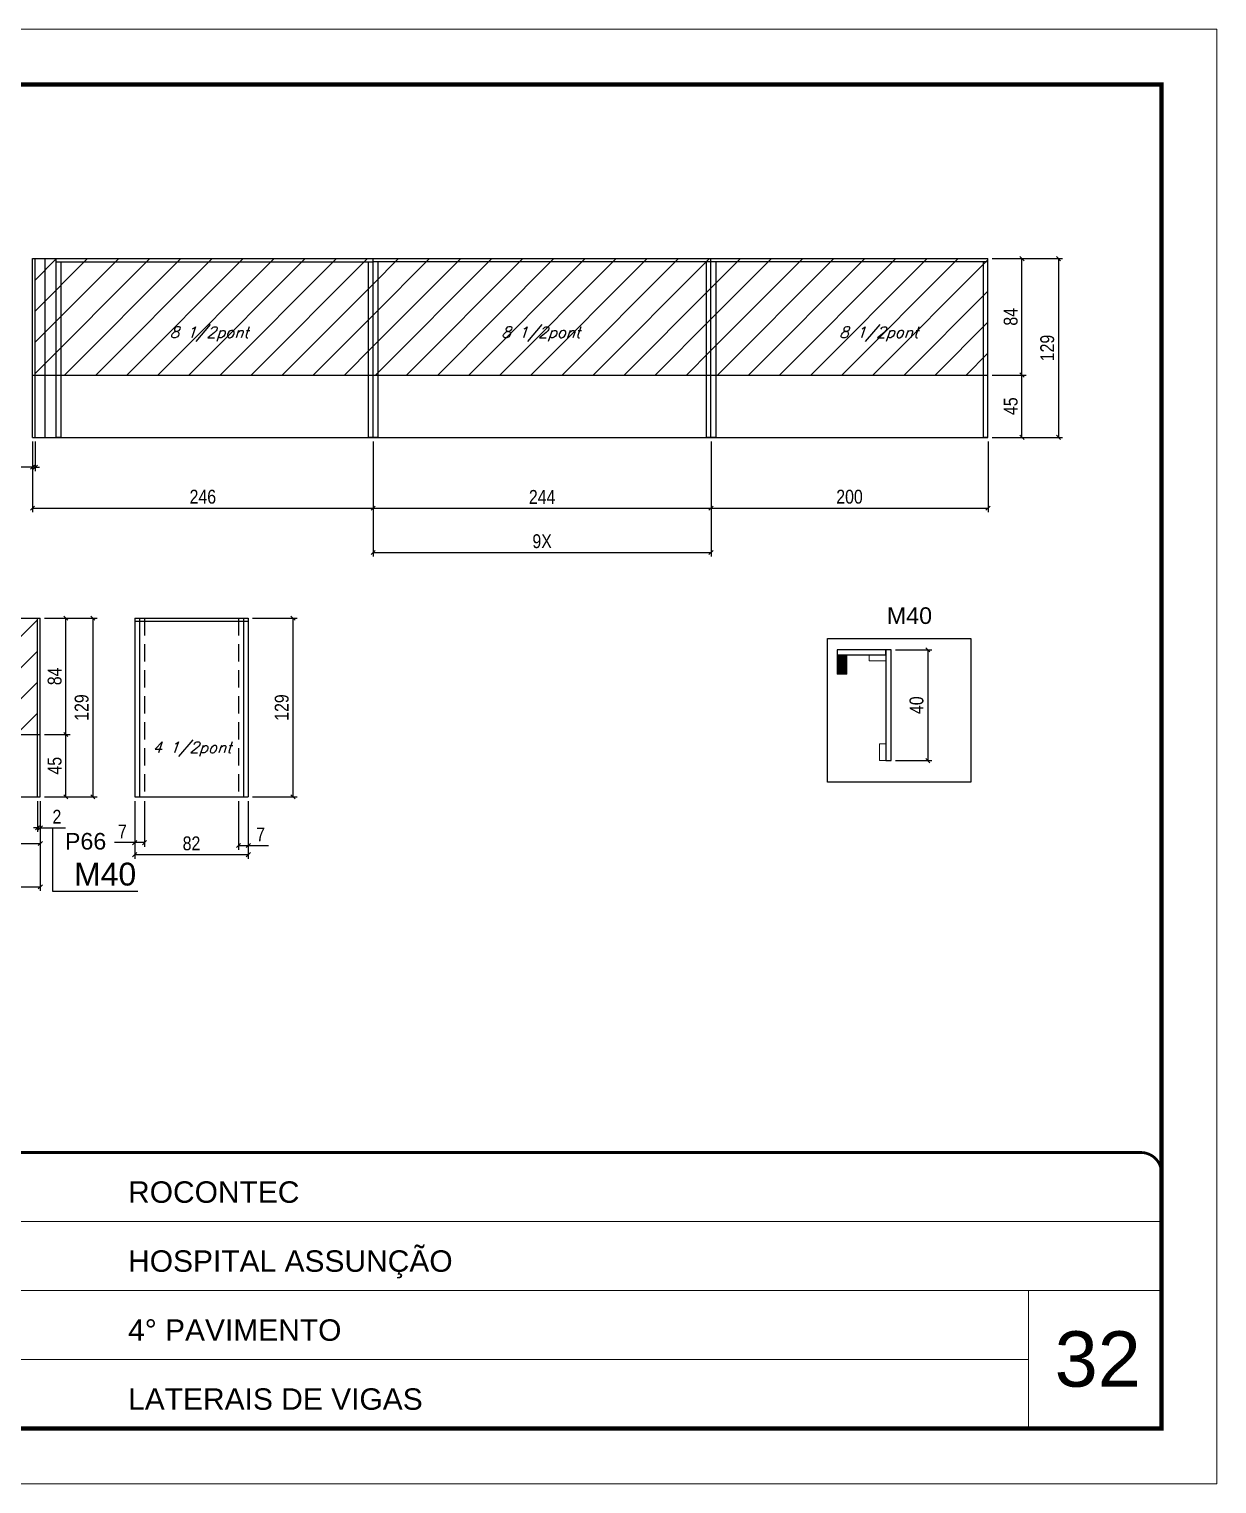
# Model space of a CAD drawing. Extents: x -20960 to -5926, y -2106 to 21915.
# Drawn here: x -6784 to -5926, y 12825 to 13875 of the extents above; entities that cross this region are included whole.
import ezdxf

# ---------------------------------------------------------------- set-up
doc = ezdxf.new("R2010")
doc.units = 0
for name, pattern in [('CONTINUO', [0]), ('DASHED', [0.75, 0.5, -0.25]), ('HIDDEN', [0.375, 0.25, -0.125])]:
    doc.linetypes.add(name, pattern=pattern)
for name, color, linetype in [('5', 5, 'Continuous'), ('COTA', 241, 'Continuous'), ('NOMENCLATURA', 7, 'Continuous'), ('Painéis', 200, 'Continuous'), ('Reaproveitamento', 251, 'Continuous'), ('SARR_2.2x7', 40, 'Continuous'), ('SARR_3.5x7', 81, 'Continuous'), ('texto', 7, 'Continuous')]:
    doc.layers.add(name, color=color, linetype=linetype)
for name, color, linetype, lineweight in [('CARIMBO', 255, 'Continuous', 9), ('Folhas', 255, 'Continuous', 9), ('Madeira', 126, 'Continuous', 18), ('Sarr 2.2x7', 40, 'Continuous', 9), ('SARRAFO DE PRESSAO', 251, 'DASHED', 9)]:
    doc.layers.add(name, color=color, linetype=linetype, lineweight=lineweight)
doc.styles.add('ARIAL', font='arial.ttf')
doc.styles.add('COTA TECNICA', font='techl___.ttf', dxfattribs={"height": 10})
doc.styles.add('Romans', font='romans.shx')
doc.styles.get("Standard").update_dxf_attribs({"font": 'arial.ttf'})
doc.dimstyles.new('PAINEL', dxfattribs={"dimtxt": 10, "dimasz": 3, "dimexe": 3, "dimexo": 3, "dimgap": 3, "dimtad": 1, "dimdec": 1, "dimzin": 12, "dimdsep": 46, "dimtxsty": 'COTA TECNICA', "dimblk1": 'OBLIQUE', "dimblk2": 'OBLIQUE', "dimsah": 1, "dimcen": 0.9, "dimclrd": 4, "dimclre": 4, "dimclrt": 240, "dimadec": 1, "dimazin": 3, "dimtfac": 1, "dimtdec": 1, "dimtmove": 0, "dimatfit": 3, "dimfxl": 1, "dimtolj": 1, "dimtzin": 12, "dimarcsym": 0})
pattern_1 = [(45, (-13.5, -4594.3), (-11.22532, 11.22532), [])]

# ---------------------------------------------------------------- blocks, each defined once
blk = doc.blocks.new('9999999999')
at = {"color": 30, "linetype": 'CONTINUO'}
for p, q in [((98564.6, 34379.6), (99584, 34379.6)), ((98564.6, 34329.8), (99488, 34329.8)), ((99584, 34329.8), (99488, 34329.8)), ((99488, 34329.8), (99488, 34230.2)), ((98564.6, 34280), (99488, 34280))]:
    blk.add_line(p, q, dxfattribs=at)
at = {"color": 30, "linetype": 'CONTINUO', "const_width": 2}
blk.add_lwpolyline([(99584, 34230.2), (99584, 34414.4, 0.414214), (99569, 34429.4), (98229, 34429.4, 0.414214), (98214, 34414.4), (98214, 34245.2, 0.414214), (98229, 34230.2), (99584, 34230.2)], format="xyb", dxfattribs=at)
at = {"layer": 'Folhas'}
blk.add_lwpolyline([(98139, 34190.2), (99624, 34190.2), (99624, 35240.2), (98139, 35240.2)], close=True, dxfattribs=at)
at = {"layer": 'Folhas', "color": 30, "const_width": 3}
blk.add_lwpolyline([(98214, 34230.2), (99584, 34230.2), (99584, 35200.2), (98214, 35200.2)], close=True, dxfattribs=at)
at = {"color": 7, "linetype": 'Continuous', "ltscale": 5, "style": 'ARIAL'}
for s, height, p in [('ROCONTEC', 15.48, (98837.7, 34393.1)), ('HOSPITAL ASSUNÇÃO', 15.483, (98837.7, 34343.3)), ('4° PAVIMENTO', 15.483, (98837.7, 34293.5)), ('LATERAIS DE VIGAS', 15.483, (98837.7, 34243.7))]:
    blk.add_text(s, height=height, dxfattribs=at).set_placement(p)
blk = doc.blocks.new('_Oblique')
at = {"color": 0, "linetype": 'ByBlock', "lineweight": -2}
blk.add_line((-0.5, -0.5), (0.5, 0.5), dxfattribs=at)
blk = doc.blocks.new('*D1092')
at = {"layer": 'COTA', "color": 4, "lineweight": -2, "ltscale": 25, "transparency": 16777216}
for p, q in [((-6781.8, 13577.7), (-6781.8, 13526.6)), ((-6535.8, 13577.7), (-6535.8, 13526.6)), ((-6781.8, 13529.6), (-6535.8, 13529.6))]:
    blk.add_line(p, q, dxfattribs=at)
at = {"layer": 'Defpoints', "color": 0, "ltscale": 25, "transparency": 16777216}
for p in [(-6781.8, 13580.7), (-6535.8, 13580.7), (-6535.8, 13529.6)]:
    blk.add_point(p, dxfattribs=at)
at = {"layer": 'COTA', "color": 4, "lineweight": -2, "ltscale": 25, "transparency": 16777216, "xscale": 3, "yscale": 3, "zscale": 3, "rotation": 180}
blk.add_blockref('_Oblique', (-6781.8, 13529.6), dxfattribs=at)
at = {"layer": 'COTA', "color": 4, "lineweight": -2, "ltscale": 25, "transparency": 16777216, "xscale": 3, "yscale": 3, "zscale": 3}
blk.add_blockref('_Oblique', (-6535.8, 13529.6), dxfattribs=at)
at = {"layer": 'COTA', "color": 240, "ltscale": 25, "transparency": 16777216, "insert": (-6658.8, 13537.8), "char_height": 10, "attachment_point": 5, "style": 'COTA TECNICA'}
blk.add_mtext('\\A1;246', dxfattribs=at)
blk = doc.blocks.new('*D1093')
at = {"layer": 'COTA', "color": 4, "lineweight": -2, "ltscale": 25, "transparency": 16777216}
for p, q in [((-6535.8, 13577.7), (-6535.8, 13526.6)), ((-6291.8, 13577.7), (-6291.8, 13526.6)), ((-6535.8, 13529.6), (-6291.8, 13529.6))]:
    blk.add_line(p, q, dxfattribs=at)
at = {"layer": 'Defpoints', "color": 0, "ltscale": 25, "transparency": 16777216}
for p in [(-6535.8, 13580.7), (-6291.8, 13580.7), (-6291.8, 13529.6)]:
    blk.add_point(p, dxfattribs=at)
at = {"layer": 'COTA', "color": 4, "lineweight": -2, "ltscale": 25, "transparency": 16777216, "xscale": 3, "yscale": 3, "zscale": 3, "rotation": 180}
blk.add_blockref('_Oblique', (-6535.8, 13529.6), dxfattribs=at)
at = {"layer": 'COTA', "color": 4, "lineweight": -2, "ltscale": 25, "transparency": 16777216, "xscale": 3, "yscale": 3, "zscale": 3}
blk.add_blockref('_Oblique', (-6291.8, 13529.6), dxfattribs=at)
at = {"layer": 'COTA', "color": 240, "ltscale": 25, "transparency": 16777216, "insert": (-6413.8, 13537.7), "char_height": 10, "attachment_point": 5, "style": 'COTA TECNICA'}
blk.add_mtext('\\A1;244', dxfattribs=at)
blk = doc.blocks.new('*D1094')
at = {"layer": 'COTA', "color": 4, "lineweight": -2, "ltscale": 25, "transparency": 16777216}
for p, q in [((-6773.2, 13450.2), (-6735.2, 13450.2)), ((-6738.2, 13450.2), (-6738.2, 13321.2)), ((-6773.2, 13321.2), (-6735.2, 13321.2))]:
    blk.add_line(p, q, dxfattribs=at)
at = {"layer": 'Defpoints', "color": 0, "ltscale": 25, "transparency": 16777216}
for p in [(-6776.2, 13450.2), (-6776.2, 13321.2), (-6738.2, 13321.2)]:
    blk.add_point(p, dxfattribs=at)
at = {"layer": 'COTA', "color": 4, "lineweight": -2, "ltscale": 25, "transparency": 16777216, "xscale": 3, "yscale": 3, "zscale": 3}
for p, rotation in [((-6738.2, 13450.2), 90), ((-6738.2, 13321.2), 270)]:
    blk.add_blockref('_Oblique', p, dxfattribs=dict(at, rotation=rotation))
at = {"layer": 'COTA', "color": 240, "ltscale": 25, "transparency": 16777216, "insert": (-6746.3, 13385.7), "char_height": 10, "attachment_point": 5, "rotation": 90, "style": 'COTA TECNICA'}
blk.add_mtext('\\A1;129', dxfattribs=at)
blk = doc.blocks.new('*D989')
at = {"layer": 'COTA', "color": 4, "lineweight": -2, "ltscale": 25, "transparency": 16777216}
for p, q in [((-6535.8, 13577.7), (-6535.8, 13494.6)), ((-6291.8, 13577.7), (-6291.8, 13494.6)), ((-6535.8, 13497.6), (-6291.8, 13497.6))]:
    blk.add_line(p, q, dxfattribs=at)
at = {"layer": 'Defpoints', "color": 0, "ltscale": 25, "transparency": 16777216}
for p in [(-6535.8, 13580.7), (-6291.8, 13580.7), (-6291.8, 13497.6)]:
    blk.add_point(p, dxfattribs=at)
at = {"layer": 'COTA', "color": 4, "lineweight": -2, "ltscale": 25, "transparency": 16777216, "xscale": 3, "yscale": 3, "zscale": 3, "rotation": 180}
blk.add_blockref('_Oblique', (-6535.8, 13497.6), dxfattribs=at)
at = {"layer": 'COTA', "color": 4, "lineweight": -2, "ltscale": 25, "transparency": 16777216, "xscale": 3, "yscale": 3, "zscale": 3}
blk.add_blockref('_Oblique', (-6291.8, 13497.6), dxfattribs=at)
at = {"layer": 'COTA', "color": 240, "ltscale": 25, "transparency": 16777216, "insert": (-6413.8, 13505.7), "char_height": 10, "attachment_point": 5, "style": 'COTA TECNICA'}
blk.add_mtext('\\A1;9X', dxfattribs=at)
blk = doc.blocks.new('*D990')
at = {"layer": 'COTA', "color": 4, "lineweight": -2, "ltscale": 25, "transparency": 16777216}
for p, q in [((-7043.7, 13318.2), (-7043.7, 13253.3)), ((-6776.2, 13318.2), (-6776.2, 13253.3)), ((-7043.7, 13256.3), (-6776.2, 13256.3))]:
    blk.add_line(p, q, dxfattribs=at)
at = {"layer": 'Defpoints', "color": 0, "ltscale": 25, "transparency": 16777216}
for p in [(-7043.7, 13321.2), (-6776.2, 13321.2), (-6776.2, 13256.3)]:
    blk.add_point(p, dxfattribs=at)
at = {"layer": 'COTA', "color": 4, "lineweight": -2, "ltscale": 25, "transparency": 16777216, "xscale": 3, "yscale": 3, "zscale": 3, "rotation": 180}
blk.add_blockref('_Oblique', (-7043.7, 13256.3), dxfattribs=at)
at = {"layer": 'COTA', "color": 4, "lineweight": -2, "ltscale": 25, "transparency": 16777216, "xscale": 3, "yscale": 3, "zscale": 3}
blk.add_blockref('_Oblique', (-6776.2, 13256.3), dxfattribs=at)
at = {"layer": 'COTA', "color": 240, "ltscale": 25, "transparency": 16777216, "insert": (-6910, 13264.4), "char_height": 10, "attachment_point": 5, "style": 'COTA TECNICA'}
blk.add_mtext('\\A1;267.5', dxfattribs=at)
blk = doc.blocks.new('*D992')
at = {"layer": 'COTA', "color": 4, "lineweight": -2, "ltscale": 25, "transparency": 16777216}
for p, q in [((-6921.7, 13318.2), (-6921.7, 13284.6)), ((-6776.2, 13318.2), (-6776.2, 13284.6)), ((-6921.7, 13287.6), (-6776.2, 13287.6))]:
    blk.add_line(p, q, dxfattribs=at)
at = {"layer": 'Defpoints', "color": 0, "ltscale": 25, "transparency": 16777216}
for p in [(-6921.7, 13321.2), (-6776.2, 13321.2), (-6776.2, 13287.6)]:
    blk.add_point(p, dxfattribs=at)
at = {"layer": 'COTA', "color": 4, "lineweight": -2, "ltscale": 25, "transparency": 16777216, "xscale": 3, "yscale": 3, "zscale": 3, "rotation": 180}
blk.add_blockref('_Oblique', (-6921.7, 13287.6), dxfattribs=at)
at = {"layer": 'COTA', "color": 4, "lineweight": -2, "ltscale": 25, "transparency": 16777216, "xscale": 3, "yscale": 3, "zscale": 3}
blk.add_blockref('_Oblique', (-6776.2, 13287.6), dxfattribs=at)
at = {"layer": 'COTA', "color": 240, "ltscale": 25, "transparency": 16777216, "insert": (-6849, 13295.7), "char_height": 10, "attachment_point": 5, "style": 'COTA TECNICA'}
blk.add_mtext('\\A1;145.5', dxfattribs=at)
blk = doc.blocks.new('*D999')
at = {"layer": 'COTA', "color": 4, "lineweight": -2, "ltscale": 25, "transparency": 16777216}
for p, q in [((-6778.2, 13318.2), (-6778.2, 13295.9)), ((-6776.2, 13318.2), (-6776.2, 13295.9)), ((-6778.2, 13298.9), (-6781.2, 13298.9)), ((-6778.2, 13298.9), (-6776.2, 13298.9)), ((-6776.2, 13298.9), (-6758.1, 13298.9))]:
    blk.add_line(p, q, dxfattribs=at)
at = {"layer": 'Defpoints', "color": 0, "ltscale": 25, "transparency": 16777216}
for p in [(-6778.2, 13321.2), (-6776.2, 13321.2), (-6776.2, 13298.9)]:
    blk.add_point(p, dxfattribs=at)
at = {"layer": 'COTA', "color": 4, "lineweight": -2, "ltscale": 25, "transparency": 16777216, "xscale": 3, "yscale": 3, "zscale": 3}
blk.add_blockref('_Oblique', (-6778.2, 13298.9), dxfattribs=at)
at = {"layer": 'COTA', "color": 4, "lineweight": -2, "ltscale": 25, "transparency": 16777216, "xscale": 3, "yscale": 3, "zscale": 3, "rotation": 180}
blk.add_blockref('_Oblique', (-6776.2, 13298.9), dxfattribs=at)
at = {"layer": 'COTA', "color": 240, "ltscale": 25, "transparency": 16777216, "insert": (-6764.2, 13306.9), "char_height": 10, "attachment_point": 5, "style": 'COTA TECNICA'}
blk.add_mtext('\\A1;2', dxfattribs=at)
blk = doc.blocks.new('*D1095')
at = {"layer": 'Defpoints', "color": 0, "linetype": 'ByBlock', "transparency": 16777216}
for p in [(-6161.7, 13427.4), (-6161.7, 13347.4), (-6135.3, 13347.4)]:
    blk.add_point(p, dxfattribs=at)
at = {"layer": 'Sarr 2.2x7', "color": 4, "linetype": 'ByBlock', "lineweight": -2, "transparency": 16777216}
for p, q in [((-6158.7, 13427.4), (-6132.3, 13427.4)), ((-6135.3, 13427.4), (-6135.3, 13347.4)), ((-6158.7, 13347.4), (-6132.3, 13347.4))]:
    blk.add_line(p, q, dxfattribs=at)
at = {"layer": 'Sarr 2.2x7', "color": 4, "linetype": 'ByBlock', "lineweight": -2, "transparency": 16777216, "xscale": 3, "yscale": 3, "zscale": 3}
for p, rotation in [((-6135.3, 13427.4), 90), ((-6135.3, 13347.4), 270)]:
    blk.add_blockref('_Oblique', p, dxfattribs=dict(at, rotation=rotation))
at = {"layer": 'Sarr 2.2x7', "color": 240, "linetype": 'ByBlock', "transparency": 16777216, "insert": (-6143.4, 13387.4), "char_height": 10, "attachment_point": 5, "rotation": 90, "style": 'COTA TECNICA'}
blk.add_mtext('\\A1;40', dxfattribs=at)
blk = doc.blocks.new('*D1128')
at = {"layer": 'COTA', "color": 4, "lineweight": -2, "ltscale": 25, "transparency": 16777216}
for p, q in [((-6633, 13318.2), (-6633, 13283.1)), ((-6626, 13318.2), (-6626, 13283.1)), ((-6633, 13286.1), (-6626, 13286.1)), ((-6626, 13286.1), (-6611.3, 13286.1))]:
    blk.add_line(p, q, dxfattribs=at)
at = {"layer": 'Defpoints', "color": 0, "ltscale": 25, "transparency": 16777216}
for p in [(-6633, 13321.2), (-6626, 13321.2), (-6626, 13286.1)]:
    blk.add_point(p, dxfattribs=at)
at = {"layer": 'COTA', "color": 4, "lineweight": -2, "ltscale": 25, "transparency": 16777216, "xscale": 3, "yscale": 3, "zscale": 3, "rotation": 180}
blk.add_blockref('_Oblique', (-6633, 13286.1), dxfattribs=at)
at = {"layer": 'COTA', "color": 4, "lineweight": -2, "ltscale": 25, "transparency": 16777216, "xscale": 3, "yscale": 3, "zscale": 3}
blk.add_blockref('_Oblique', (-6626, 13286.1), dxfattribs=at)
at = {"layer": 'COTA', "color": 240, "ltscale": 25, "transparency": 16777216, "insert": (-6617.1, 13294.1), "char_height": 10, "attachment_point": 5, "style": 'COTA TECNICA'}
blk.add_mtext('\\A1;7', dxfattribs=at)
blk = doc.blocks.new('*D1129')
at = {"layer": 'COTA', "color": 4, "lineweight": -2, "ltscale": 25, "transparency": 16777216}
for p, q in [((-6708, 13318.2), (-6708, 13285.2)), ((-6701, 13318.2), (-6701, 13285.2)), ((-6708, 13288.2), (-6722.7, 13288.2)), ((-6701, 13288.2), (-6708, 13288.2))]:
    blk.add_line(p, q, dxfattribs=at)
at = {"layer": 'Defpoints', "color": 0, "ltscale": 25, "transparency": 16777216}
for p in [(-6708, 13321.2), (-6701, 13321.2), (-6708, 13288.2)]:
    blk.add_point(p, dxfattribs=at)
at = {"layer": 'COTA', "color": 4, "lineweight": -2, "ltscale": 25, "transparency": 16777216, "xscale": 3, "yscale": 3, "zscale": 3, "rotation": 180}
blk.add_blockref('_Oblique', (-6708, 13288.2), dxfattribs=at)
at = {"layer": 'COTA', "color": 4, "lineweight": -2, "ltscale": 25, "transparency": 16777216, "xscale": 3, "yscale": 3, "zscale": 3}
blk.add_blockref('_Oblique', (-6701, 13288.2), dxfattribs=at)
at = {"layer": 'COTA', "color": 240, "ltscale": 25, "transparency": 16777216, "insert": (-6716.9, 13296.2), "char_height": 10, "attachment_point": 5, "style": 'COTA TECNICA'}
blk.add_mtext('\\A1;7', dxfattribs=at)
blk = doc.blocks.new('*D1130')
at = {"layer": 'COTA', "color": 4, "lineweight": -2, "ltscale": 25, "transparency": 16777216}
for p, q in [((-6708, 13318.2), (-6708, 13276.5)), ((-6626, 13318.2), (-6626, 13276.5)), ((-6626, 13279.5), (-6708, 13279.5))]:
    blk.add_line(p, q, dxfattribs=at)
at = {"layer": 'Defpoints', "color": 0, "ltscale": 25, "transparency": 16777216}
for p in [(-6708, 13321.2), (-6626, 13321.2), (-6708, 13279.5)]:
    blk.add_point(p, dxfattribs=at)
at = {"layer": 'COTA', "color": 4, "lineweight": -2, "ltscale": 25, "transparency": 16777216, "xscale": 3, "yscale": 3, "zscale": 3, "rotation": 180}
blk.add_blockref('_Oblique', (-6708, 13279.5), dxfattribs=at)
at = {"layer": 'COTA', "color": 4, "lineweight": -2, "ltscale": 25, "transparency": 16777216, "xscale": 3, "yscale": 3, "zscale": 3}
blk.add_blockref('_Oblique', (-6626, 13279.5), dxfattribs=at)
at = {"layer": 'COTA', "color": 240, "ltscale": 25, "transparency": 16777216, "insert": (-6667, 13287.6), "char_height": 10, "attachment_point": 5, "style": 'COTA TECNICA'}
blk.add_mtext('\\A1;82', dxfattribs=at)
blk = doc.blocks.new('*D1131')
at = {"layer": 'COTA', "color": 4, "lineweight": -2, "ltscale": 25, "transparency": 16777216}
for p, q in [((-6623, 13450.2), (-6590.7, 13450.2)), ((-6593.7, 13321.2), (-6593.7, 13450.2)), ((-6623, 13321.2), (-6590.7, 13321.2))]:
    blk.add_line(p, q, dxfattribs=at)
at = {"layer": 'Defpoints', "color": 0, "ltscale": 25, "transparency": 16777216}
for p in [(-6626, 13450.2), (-6593.7, 13450.2), (-6626, 13321.2)]:
    blk.add_point(p, dxfattribs=at)
at = {"layer": 'COTA', "color": 4, "lineweight": -2, "ltscale": 25, "transparency": 16777216, "xscale": 3, "yscale": 3, "zscale": 3}
for p, rotation in [((-6593.7, 13450.2), 90), ((-6593.7, 13321.2), 270)]:
    blk.add_blockref('_Oblique', p, dxfattribs=dict(at, rotation=rotation))
at = {"layer": 'COTA', "color": 240, "ltscale": 25, "transparency": 16777216, "insert": (-6601.8, 13385.7), "char_height": 10, "attachment_point": 5, "rotation": 90, "style": 'COTA TECNICA'}
blk.add_mtext('\\A1;129', dxfattribs=at)
blk = doc.blocks.new('*D1136')
at = {"layer": 'COTA', "color": 4, "lineweight": -2, "ltscale": 25, "transparency": 16777216}
for p, q in [((-6781.8, 13577.7), (-6781.8, 13556.2)), ((-6779.8, 13577.7), (-6779.8, 13556.2)), ((-6781.8, 13559.2), (-6800, 13559.2)), ((-6779.8, 13559.2), (-6781.8, 13559.2)), ((-6779.8, 13559.2), (-6776.8, 13559.2))]:
    blk.add_line(p, q, dxfattribs=at)
at = {"layer": 'Defpoints', "color": 0, "ltscale": 25, "transparency": 16777216}
for p in [(-6781.8, 13580.7), (-6779.8, 13580.7), (-6781.8, 13559.2)]:
    blk.add_point(p, dxfattribs=at)
at = {"layer": 'COTA', "color": 4, "lineweight": -2, "ltscale": 25, "transparency": 16777216, "xscale": 3, "yscale": 3, "zscale": 3}
blk.add_blockref('_Oblique', (-6781.8, 13559.2), dxfattribs=at)
at = {"layer": 'COTA', "color": 4, "lineweight": -2, "ltscale": 25, "transparency": 16777216, "xscale": 3, "yscale": 3, "zscale": 3, "rotation": 180}
blk.add_blockref('_Oblique', (-6779.8, 13559.2), dxfattribs=at)
at = {"layer": 'COTA', "color": 240, "ltscale": 25, "transparency": 16777216, "insert": (-6793.9, 13567.2), "char_height": 10, "attachment_point": 5, "style": 'COTA TECNICA'}
blk.add_mtext('\\A1;2', dxfattribs=at)
blk = doc.blocks.new('*D1137')
at = {"layer": 'COTA', "color": 4, "lineweight": -2, "ltscale": 25, "transparency": 16777216}
for p, q in [((-6291.8, 13577.7), (-6291.8, 13526.6)), ((-6091.8, 13577.7), (-6091.8, 13526.6)), ((-6291.8, 13529.6), (-6091.8, 13529.6))]:
    blk.add_line(p, q, dxfattribs=at)
at = {"layer": 'Defpoints', "color": 0, "ltscale": 25, "transparency": 16777216}
for p in [(-6291.8, 13580.7), (-6091.8, 13580.7), (-6091.8, 13529.6)]:
    blk.add_point(p, dxfattribs=at)
at = {"layer": 'COTA', "color": 4, "lineweight": -2, "ltscale": 25, "transparency": 16777216, "xscale": 3, "yscale": 3, "zscale": 3, "rotation": 180}
blk.add_blockref('_Oblique', (-6291.8, 13529.6), dxfattribs=at)
at = {"layer": 'COTA', "color": 4, "lineweight": -2, "ltscale": 25, "transparency": 16777216, "xscale": 3, "yscale": 3, "zscale": 3}
blk.add_blockref('_Oblique', (-6091.8, 13529.6), dxfattribs=at)
at = {"layer": 'COTA', "color": 240, "ltscale": 25, "transparency": 16777216, "insert": (-6191.8, 13537.8), "char_height": 10, "attachment_point": 5, "style": 'COTA TECNICA'}
blk.add_mtext('\\A1;200', dxfattribs=at)
blk = doc.blocks.new('*D1138')
at = {"layer": 'COTA', "color": 4, "lineweight": -2, "ltscale": 25, "transparency": 16777216}
for p, q in [((-6088.8, 13709.7), (-6037.9, 13709.7)), ((-6040.9, 13709.7), (-6040.9, 13580.7)), ((-6088.8, 13580.7), (-6037.9, 13580.7))]:
    blk.add_line(p, q, dxfattribs=at)
at = {"layer": 'Defpoints', "color": 0, "ltscale": 25, "transparency": 16777216}
for p in [(-6091.8, 13709.7), (-6091.8, 13580.7), (-6040.9, 13580.7)]:
    blk.add_point(p, dxfattribs=at)
at = {"layer": 'COTA', "color": 4, "lineweight": -2, "ltscale": 25, "transparency": 16777216, "xscale": 3, "yscale": 3, "zscale": 3}
for p, rotation in [((-6040.9, 13709.7), 90), ((-6040.9, 13580.7), 270)]:
    blk.add_blockref('_Oblique', p, dxfattribs=dict(at, rotation=rotation))
at = {"layer": 'COTA', "color": 240, "ltscale": 25, "transparency": 16777216, "insert": (-6049, 13645.2), "char_height": 10, "attachment_point": 5, "rotation": 90, "style": 'COTA TECNICA'}
blk.add_mtext('\\A1;129', dxfattribs=at)
blk = doc.blocks.new('*D1139')
at = {"layer": 'COTA', "color": 4, "lineweight": -2, "ltscale": 25, "transparency": 16777216}
for p, q in [((-6088.8, 13625.7), (-6064.3, 13625.7)), ((-6067.3, 13580.7), (-6067.3, 13625.7)), ((-6088.8, 13580.7), (-6064.3, 13580.7))]:
    blk.add_line(p, q, dxfattribs=at)
at = {"layer": 'Defpoints', "color": 0, "ltscale": 25, "transparency": 16777216}
for p in [(-6091.8, 13625.7), (-6067.3, 13625.7), (-6091.8, 13580.7)]:
    blk.add_point(p, dxfattribs=at)
at = {"layer": 'COTA', "color": 4, "lineweight": -2, "ltscale": 25, "transparency": 16777216, "xscale": 3, "yscale": 3, "zscale": 3}
for p, rotation in [((-6067.3, 13625.7), 90), ((-6067.3, 13580.7), 270)]:
    blk.add_blockref('_Oblique', p, dxfattribs=dict(at, rotation=rotation))
at = {"layer": 'COTA', "color": 240, "ltscale": 25, "transparency": 16777216, "insert": (-6075.4, 13603.2), "char_height": 10, "attachment_point": 5, "rotation": 90, "style": 'COTA TECNICA'}
blk.add_mtext('\\A1;45', dxfattribs=at)
blk = doc.blocks.new('*D1140')
at = {"layer": 'COTA', "color": 4, "lineweight": -2, "ltscale": 25, "transparency": 16777216}
for p, q in [((-6088.8, 13709.7), (-6064.3, 13709.7)), ((-6067.3, 13625.7), (-6067.3, 13709.7)), ((-6088.8, 13625.7), (-6064.3, 13625.7))]:
    blk.add_line(p, q, dxfattribs=at)
at = {"layer": 'Defpoints', "color": 0, "ltscale": 25, "transparency": 16777216}
for p in [(-6091.8, 13709.7), (-6067.3, 13709.7), (-6091.8, 13625.7)]:
    blk.add_point(p, dxfattribs=at)
at = {"layer": 'COTA', "color": 4, "lineweight": -2, "ltscale": 25, "transparency": 16777216, "xscale": 3, "yscale": 3, "zscale": 3}
for p, rotation in [((-6067.3, 13709.7), 90), ((-6067.3, 13625.7), 270)]:
    blk.add_blockref('_Oblique', p, dxfattribs=dict(at, rotation=rotation))
at = {"layer": 'COTA', "color": 240, "ltscale": 25, "transparency": 16777216, "insert": (-6075.4, 13667.7), "char_height": 10, "attachment_point": 5, "rotation": 90, "style": 'COTA TECNICA'}
blk.add_mtext('\\A1;84', dxfattribs=at)
blk = doc.blocks.new('*D1011')
at = {"layer": 'COTA', "color": 4, "lineweight": -2, "ltscale": 25, "transparency": 16777216}
for p, q in [((-6773.2, 13366.2), (-6754.7, 13366.2)), ((-6757.7, 13321.2), (-6757.7, 13366.2)), ((-6773.2, 13321.2), (-6754.7, 13321.2))]:
    blk.add_line(p, q, dxfattribs=at)
at = {"layer": 'Defpoints', "color": 0, "ltscale": 25, "transparency": 16777216}
for p in [(-6776.2, 13366.2), (-6757.7, 13366.2), (-6776.2, 13321.2)]:
    blk.add_point(p, dxfattribs=at)
at = {"layer": 'COTA', "color": 4, "lineweight": -2, "ltscale": 25, "transparency": 16777216, "xscale": 3, "yscale": 3, "zscale": 3}
for p, rotation in [((-6757.7, 13366.2), 90), ((-6757.7, 13321.2), 270)]:
    blk.add_blockref('_Oblique', p, dxfattribs=dict(at, rotation=rotation))
at = {"layer": 'COTA', "color": 240, "ltscale": 25, "transparency": 16777216, "insert": (-6765.8, 13343.7), "char_height": 10, "attachment_point": 5, "rotation": 90, "style": 'COTA TECNICA'}
blk.add_mtext('\\A1;45', dxfattribs=at)
blk = doc.blocks.new('*D1141')
at = {"layer": 'COTA', "color": 4, "lineweight": -2, "ltscale": 25, "transparency": 16777216}
for p, q in [((-6773.2, 13450.2), (-6754.7, 13450.2)), ((-6757.7, 13366.2), (-6757.7, 13450.2)), ((-6773.2, 13366.2), (-6754.7, 13366.2))]:
    blk.add_line(p, q, dxfattribs=at)
at = {"layer": 'Defpoints', "color": 0, "ltscale": 25, "transparency": 16777216}
for p in [(-6776.2, 13450.2), (-6757.7, 13450.2), (-6776.2, 13366.2)]:
    blk.add_point(p, dxfattribs=at)
at = {"layer": 'COTA', "color": 4, "lineweight": -2, "ltscale": 25, "transparency": 16777216, "xscale": 3, "yscale": 3, "zscale": 3}
for p, rotation in [((-6757.7, 13450.2), 90), ((-6757.7, 13366.2), 270)]:
    blk.add_blockref('_Oblique', p, dxfattribs=dict(at, rotation=rotation))
at = {"layer": 'COTA', "color": 240, "ltscale": 25, "transparency": 16777216, "insert": (-6765.8, 13408.2), "char_height": 10, "attachment_point": 5, "rotation": 90, "style": 'COTA TECNICA'}
blk.add_mtext('\\A1;84', dxfattribs=at)

msp = doc.modelspace()

# ---------------------------------------------------------------- hatches: boundary and pattern name
at = {"layer": 'Madeira'}
h = msp.add_hatch(dxfattribs=at)
h.set_pattern_fill('ANSI31', color=256, scale=0.2, angle=270, style=0)
h.set_pattern_definition([(315, (10443.281, 75.7029), (0.449012806, 0.449012806), [])])
h.paths.add_polyline_path([(-6200.66, 13409.83), (-6193.66, 13409.83), (-6193.66, 13423.83), (-6200.66, 13423.83)])
at = {"layer": 'Reaproveitamento'}
h = msp.add_hatch(dxfattribs=at)
h.set_pattern_fill('ANSI31', color=256, scale=5)
h.set_pattern_definition(pattern_1)
h.paths.add_polyline_path([(-6535.85, 13625.68), (-6535.85, 13709.68), (-6779.85, 13709.68), (-6779.85, 13625.68)])
h = msp.add_hatch(dxfattribs=at)
h.set_pattern_fill('ANSI31', color=256, scale=5)
h.set_pattern_definition(pattern_1)
h.paths.add_polyline_path([(-6291.85, 13625.68), (-6291.85, 13709.68), (-6535.85, 13709.68), (-6535.85, 13625.68)])
h = msp.add_hatch(dxfattribs=at)
h.set_pattern_fill('ANSI31', color=256, scale=5)
h.set_pattern_definition(pattern_1)
h.paths.add_polyline_path([(-6091.85, 13625.68), (-6091.85, 13709.68), (-6291.85, 13709.68), (-6291.85, 13625.68)])
h = msp.add_hatch(dxfattribs=at)
h.set_pattern_fill('ANSI31', color=256, scale=5)
h.set_pattern_definition(pattern_1)
h.paths.add_polyline_path([(-6778.23, 13366.19), (-6778.23, 13450.19), (-6921.73, 13450.19), (-6921.73, 13366.19)])

# ---------------------------------------------------------------- linework, layer by layer
at = {"linetype": 'ByBlock'}
msp.add_lwpolyline([(-6207.65, 13435.59), (-6104.21, 13435.59), (-6104.21, 13331.75), (-6207.65, 13331.75)], close=True, dxfattribs=at)
at = {"layer": 'Madeira'}
msp.add_lwpolyline([(-6200.66, 13423.83), (-6193.66, 13423.83), (-6193.66, 13409.83), (-6200.66, 13409.83)], close=True, dxfattribs=at)
at = {"layer": 'NOMENCLATURA', "linetype": 'Continuous'}
for p, q in [((-6767.17, 13253.04), (-6767.17, 13298.94)), ((-6705.68, 13253.04), (-6767.17, 13253.04))]:
    msp.add_line(p, q, dxfattribs=at)
at = {"layer": 'Painéis'}
for p, q in [((-6781.85, 13709.68), (-6091.85, 13709.68)), ((-6781.85, 13625.68), (-6091.85, 13625.68)), ((-6781.85, 13580.68), (-6091.85, 13580.68)), ((-7043.73, 13450.19), (-6776.23, 13450.19)), ((-7043.73, 13366.19), (-6776.23, 13366.19)), ((-7043.73, 13321.19), (-6776.23, 13321.19))]:
    msp.add_line(p, q, dxfattribs=at)
at = {"layer": 'Painéis', "ltscale": 25}
for p, q in [((-6781.85, 13580.68), (-6781.85, 13709.68)), ((-6779.85, 13580.68), (-6779.85, 13709.68)), ((-6535.85, 13580.68), (-6535.85, 13709.68)), ((-6291.85, 13580.68), (-6291.85, 13709.68)), ((-6091.85, 13580.68), (-6091.85, 13709.68)), ((-6778.23, 13321.19), (-6778.23, 13450.19)), ((-6776.23, 13321.19), (-6776.23, 13450.19)), ((-6708, 13450.19), (-6626, 13450.19)), ((-6708, 13450.19), (-6708, 13321.19)), ((-6626, 13450.19), (-6626, 13321.19)), ((-6708, 13321.19), (-6626, 13321.19))]:
    msp.add_line(p, q, dxfattribs=at)
at = {"layer": 'Painéis', "linetype": 'ByBlock'}
msp.add_lwpolyline([(-6165.7, 13427.44), (-6200.64, 13427.44), (-6200.64, 13423.84), (-6165.7, 13423.84), (-6165.7, 13427.44)], dxfattribs=at)
at = {"layer": 'Painéis'}
msp.add_lwpolyline([(-6165.7, 13347.44), (-6161.7, 13347.44), (-6161.7, 13427.44), (-6165.7, 13427.44)], close=True, dxfattribs=at)
at = {"layer": 'Sarr 2.2x7', "linetype": 'ByBlock'}
for points in [[(-6165.7, 13423.84), (-6177.7, 13423.84), (-6177.7, 13419.44), (-6165.7, 13419.44), (-6165.7, 13423.84)], [(-6165.7, 13347.44), (-6165.7, 13359.44), (-6170.1, 13359.44), (-6170.1, 13347.44), (-6165.7, 13347.44)]]:
    msp.add_lwpolyline(points, dxfattribs=at)
at = {"layer": 'SARR_2.2x7', "linetype": 'Continuous'}
for p, q in [((-6772.85, 13709.68), (-6772.85, 13580.68)), ((-6764.85, 13707.48), (-6535.85, 13707.48)), ((-6291.85, 13707.48), (-6535.85, 13707.48)), ((-6091.85, 13707.48), (-6291.85, 13707.48)), ((-6708, 13447.99), (-6626, 13447.99))]:
    msp.add_line(p, q, dxfattribs=at)
at = {"layer": 'SARR_2.2x7', "linetype": 'HIDDEN', "ltscale": 50}
for p, q in [((-6701, 13450.19), (-6701, 13321.19)), ((-6633, 13450.19), (-6633, 13321.19))]:
    msp.add_line(p, q, dxfattribs=at)
at = {"layer": 'SARR_3.5x7'}
for p, q in [((-6764.85, 13709.68), (-6764.85, 13580.68)), ((-6761.35, 13707.49), (-6761.35, 13580.68)), ((-6539.35, 13707.48), (-6539.35, 13580.68)), ((-6532.35, 13707.48), (-6532.35, 13580.68)), ((-6295.35, 13707.48), (-6295.35, 13580.68)), ((-6288.35, 13707.48), (-6288.35, 13580.68)), ((-6095.35, 13707.48), (-6095.35, 13580.68)), ((-6704.5, 13450.19), (-6704.5, 13321.19)), ((-6629.5, 13450.19), (-6629.5, 13321.19))]:
    msp.add_line(p, q, dxfattribs=at)
at = {"layer": 'SARR_3.5x7', "ltscale": 25}
for p, q in [((-6761.35, 13580.68), (-6764.85, 13580.68)), ((-6535.85, 13580.68), (-6539.35, 13580.68)), ((-6532.35, 13580.68), (-6535.85, 13580.68)), ((-6291.85, 13580.68), (-6295.35, 13580.68)), ((-6288.35, 13580.68), (-6291.85, 13580.68)), ((-6091.85, 13580.68), (-6095.35, 13580.68))]:
    msp.add_line(p, q, dxfattribs=at)

# ---------------------------------------------------------------- block references
at = {"layer": 'SARRAFO DE PRESSAO', "color": 6, "linetype": 'ByBlock'}
msp.add_blockref('9999999999', (-105550.48, -21364.84), dxfattribs=at)

# ---------------------------------------------------------------- texts
at = {"layer": '5', "color": 7, "linetype": 'Continuous'}
msp.add_text('M40', height=12, rotation=359.99996, dxfattribs=at).set_placement((-6164.81, 13446.03))
at = {"layer": '5', "linetype": 'Continuous'}
msp.add_text('P66', height=12, rotation=0.00004, dxfattribs=at).set_placement((-6758.39, 13283.19))
at = {"layer": 'CARIMBO', "style": 'ARIAL'}
msp.add_text('32', height=40, dxfattribs=at).set_placement((-6043.64, 12895.51))
at = {"layer": 'NOMENCLATURA', "linetype": 'Continuous'}
msp.add_text('M40', height=16.5, rotation=0, dxfattribs=at).set_placement((-6751.77, 13257.23))
at = {"layer": 'texto', "color": 2, "char_height": 8, "attachment_point": 5, "style": 'Romans'}
for s, insert in [('{\\Q19;\\C256;8 1/2pont}', (-6654.23, 13655.25)), ('{\\Q19;\\C256;8 1/2pont}', (-6414.74, 13655.25)), ('{\\Q19;\\C256;8 1/2pont}', (-6170.74, 13655.25)), ('{\\Q19;\\C256;4 1/2pont}', (-6666.66, 13355.64))]:
    msp.add_mtext(s, dxfattribs=dict(at, insert=insert))

# ---------------------------------------------------------------- dimensions: what is measured, and where the dimension line sits
at = {"layer": 'COTA', "ltscale": 25}
for base, p1, p2, picture, middle in [((-6040.94, 13580.68), (-6091.85, 13709.68), (-6091.85, 13580.68), '*D1138', (-6049.03, 13645.18)), ((-6067.26, 13625.68), (-6091.85, 13580.68), (-6091.85, 13625.68), '*D1139', (-6075.37, 13603.18)), ((-6738.21, 13321.19), (-6776.23, 13450.19), (-6776.23, 13321.19), '*D1094', (-6746.3, 13385.69)), ((-6593.74, 13450.19), (-6626, 13321.19), (-6626, 13450.19), '*D1131', (-6601.83, 13385.69)), ((-6757.68, 13366.19), (-6776.23, 13321.19), (-6776.23, 13366.19), '*D1011', (-6765.79, 13343.69))]:
    dim = msp.add_linear_dim(base=base, p1=p1, p2=p2, angle=90, dimstyle='PAINEL', dxfattribs=at)
    dim.commit()
    dim.dimension.update_dxf_attribs({"geometry": picture, "text_midpoint": middle})
for base, p1, p2, picture, middle in [((-6067.26, 13709.68), (-6091.85, 13625.68), (-6091.85, 13709.68), '*D1140', (-6075.36, 13667.68)), ((-6757.68, 13450.19), (-6776.23, 13366.19), (-6776.23, 13450.19), '*D1141', (-6765.77, 13408.19))]:
    dim = msp.add_linear_dim(base=base, p1=p1, p2=p2, angle=90, dimstyle='PAINEL', override={"dimtmove": 1}, dxfattribs=at)
    dim.commit()
    dim.dimension.update_dxf_attribs({"geometry": picture, "text_midpoint": middle})
for base, p1, p2, picture, middle in [((-6781.85, 13559.23), (-6779.85, 13580.68), (-6781.85, 13580.68), '*D1136', (-6793.9, 13567.23)), ((-6535.85, 13529.65), (-6781.85, 13580.68), (-6535.85, 13580.68), '*D1092', (-6658.85, 13537.75)), ((-6291.85, 13529.65), (-6535.85, 13580.68), (-6291.85, 13580.68), '*D1093', (-6413.85, 13537.72)), ((-6091.85, 13529.65), (-6291.85, 13580.68), (-6091.85, 13580.68), '*D1137', (-6191.85, 13537.75)), ((-6776.23, 13256.33), (-7043.73, 13321.19), (-6776.23, 13321.19), '*D990', (-6909.98, 13264.44)), ((-6776.23, 13298.94), (-6778.23, 13321.19), (-6776.23, 13321.19), '*D999', (-6764.17, 13306.94)), ((-6708, 13288.16), (-6701, 13321.19), (-6708, 13321.19), '*D1129', (-6716.87, 13296.24)), ((-6708, 13279.52), (-6626, 13321.19), (-6708, 13321.19), '*D1130', (-6667, 13287.61)), ((-6626, 13286.07), (-6633, 13321.19), (-6626, 13321.19), '*D1128', (-6617.14, 13294.14))]:
    dim = msp.add_linear_dim(base=base, p1=p1, p2=p2, dimstyle='PAINEL', dxfattribs=at)
    dim.commit()
    dim.dimension.update_dxf_attribs({"geometry": picture, "text_midpoint": middle})
dim = msp.add_linear_dim(base=(-6291.85, 13497.59), p1=(-6535.85, 13580.68), p2=(-6291.85, 13580.68), text='9X', dimstyle='PAINEL', dxfattribs=at)
dim.commit()
dim.dimension.update_dxf_attribs({"geometry": '*D989', "text_midpoint": (-6413.85, 13505.67)})
dim = msp.add_linear_dim(base=(-6776.23, 13287.57), p1=(-6921.73, 13321.19), p2=(-6776.23, 13321.19), dimstyle='PAINEL', override={"dimtmove": 1}, dxfattribs=at)
dim.commit()
dim.dimension.update_dxf_attribs({"geometry": '*D992', "text_midpoint": (-6848.98, 13295.68)})
at = {"layer": 'Sarr 2.2x7', "linetype": 'ByBlock'}
dim = msp.add_linear_dim(base=(-6135.25, 13347.44), p1=(-6161.7, 13427.44), p2=(-6161.7, 13347.44), angle=90, dimstyle='PAINEL', override={"dimlfac": 0.5}, dxfattribs=at)
dim.commit()
dim.dimension.update_dxf_attribs({"geometry": '*D1095', "text_midpoint": (-6143.36, 13387.44)})

doc.saveas('drawing.dxf')
